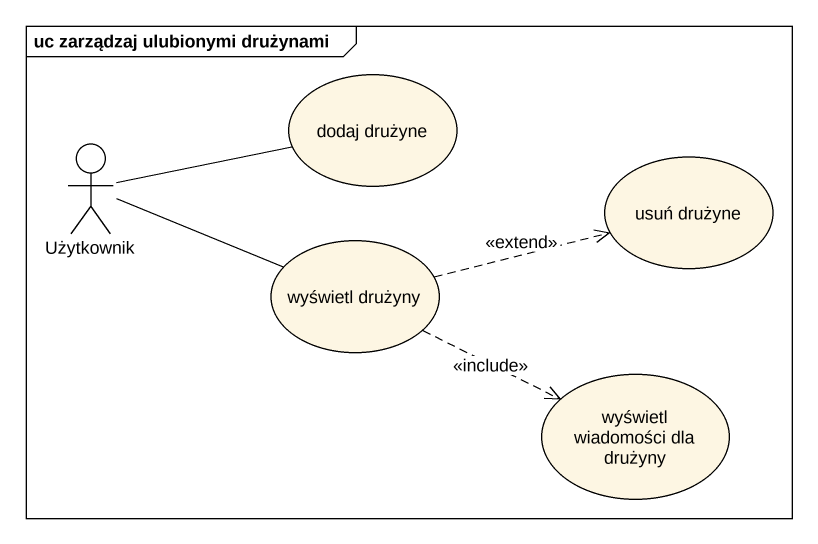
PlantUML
@startuml
mainframe uc zarządzaj ulubionymi drużynami
usecase "dodaj drużyne" as dodaj_drużyne
actor Użytkownik
usecase "usuń drużyne" as usuń_drużyne
usecase "wyświetl drużyny" as wyświetl_drużyny
usecase "wyświetl wiadomości dla drużyny" as wyświetl_wiadomości_dla
Użytkownik -right- dodaj_drużyne
Użytkownik -right- wyświetl_drużyny
wyświetl_drużyny .right.> usuń_drużyne : <<extend>>
wyświetl_drużyny .right.> wyświetl_wiadomości_dla : <<include>>
@enduml
